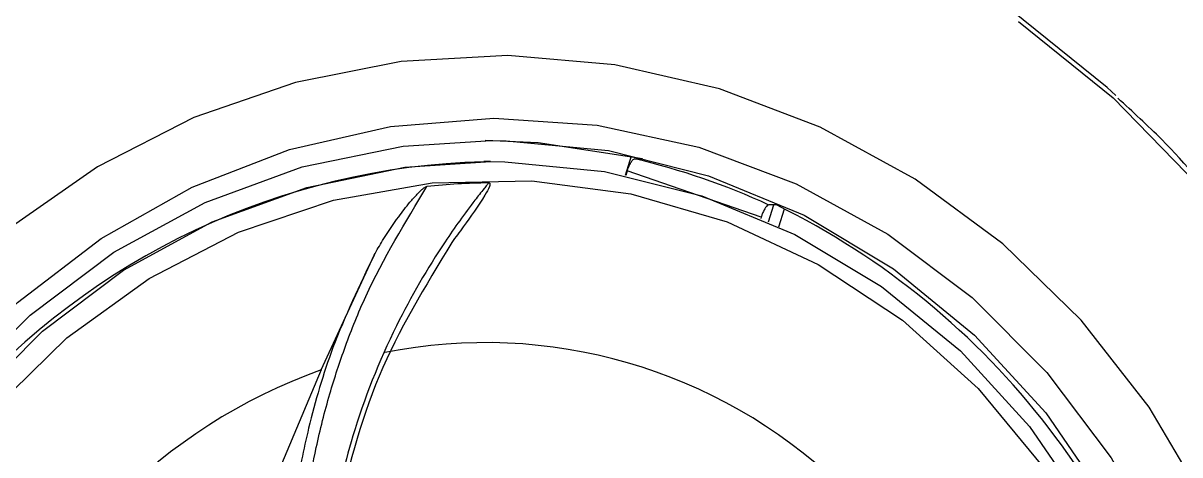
# Model space of a CAD drawing. Header units: inches. Extents: x 0 to 84, y -22 to 124.
# Drawn here: x 53.917 to 54.996, y 17.478 to 17.881 of the extents above; entities that cross this region are included whole.
import ezdxf

# ---------------------------------------------------------------- set-up
doc = ezdxf.new("R2010")
doc.units = ezdxf.units.IN
doc.header["$MEASUREMENT"] = 0
doc.layers.add('BDIM_CYAN', color=4, linetype='Continuous')

# ---------------------------------------------------------------- blocks, each defined once
blk = doc.blocks.new('2026 RELAY')
at = {"layer": 'BDIM_CYAN'}
for p, q in [((54.4842, 17.2568), (54.4786, 17.239)), ((54.4875, 17.2545), (54.4946, 17.2545)), ((54.353, 17.2518), (54.3467, 17.2518)), ((54.4804, 17.2432), (54.4791, 17.2389)), ((54.6053, 17.2001), (54.4804, 17.2432)), ((54.612, 17.1956), (54.6169, 17.2114)), ((54.6194, 17.2114), (54.6124, 17.2114)), ((54.6053, 17.2001), (54.6049, 17.1988)), ((54.6218, 17.1911), (54.627, 17.2078)), ((54.1951, 17.0574), (54.2444, 17.1645)), ((54.1951, 17.0574), (54.1469, 16.9426))]:
    blk.add_line(p, q, dxfattribs=at)
at = {"layer": 'BDIM_CYAN', "flags": 128}
for points in [[(54.9358, 17.3135), (54.9279, 17.3209), (54.8384, 17.3931)], [(54.845, 17.3825), (54.9333, 17.3112), (55.013, 17.2295), (55.0829, 17.1384), (55.142, 17.0393), (55.1895, 16.9336), (55.2248, 16.8227), (55.2473, 16.7083), (55.2567, 16.5918), (55.2529, 16.475), (55.236, 16.3595), (55.2062, 16.2469), (55.1638, 16.1388)], [(55.0195, 16.9337), (54.967, 17.0227), (54.9035, 17.1037), (54.8304, 17.175), (54.7489, 17.2355), (54.6603, 17.2841), (54.5664, 17.3199), (54.4688, 17.3422), (54.3692, 17.3507), (54.2695, 17.3452), (54.1713, 17.3258), (54.0764, 17.2929), (53.9866, 17.247), (53.9034, 17.1889)], [(53.736, 16.8815), (53.7838, 16.9694), (53.8429, 17.0495), (53.912, 17.1202), (53.9899, 17.1801), (54.0749, 17.2281), (54.1655, 17.2632), (54.2598, 17.2847), (54.3561, 17.2923), (54.4525, 17.2857), (54.547, 17.2652), (54.6379, 17.231), (54.7234, 17.184), (54.8018, 17.1249), (54.8716, 17.0549), (54.9315, 16.9755), (54.9802, 16.8881), (55.0168, 16.7944)], [(54.3554, 15.862), (54.34, 15.8621), (54.2445, 15.8713), (54.1512, 15.8947), (54.062, 15.9318), (53.9788, 15.9817), (53.9032, 16.0436), (53.8368, 16.1162), (53.7809, 16.1979), (53.7366, 16.2871), (53.7049, 16.382), (53.6865, 16.4806), (53.6816, 16.5811), (53.6904, 16.6812), (53.7127, 16.779), (53.748, 16.8725), (53.7957, 16.9597), (53.8547, 17.039), (53.9239, 17.1086), (54.0018, 17.1672), (54.0869, 17.2136), (54.1775, 17.2468), (54.2716, 17.2662), (54.3535, 17.2714)], [(54.4946, 17.2545), (54.3975, 17.2695), (54.3479, 17.2714)], [(54.3535, 17.2714), (54.3674, 17.2713), (54.4629, 17.2621), (54.5562, 17.2387), (54.6454, 17.2017), (54.7286, 17.1517), (54.8042, 17.0898), (54.8706, 17.0173), (54.9265, 16.9356), (54.9708, 16.8464), (55.0024, 16.7514), (55.0209, 16.6528), (55.0258, 16.5524), (55.017, 16.4522), (54.9947, 16.3544), (54.9594, 16.261)], [(54.0694, 15.9495), (53.9885, 15.9981), (53.9151, 16.0582), (53.8505, 16.1287), (53.7961, 16.2082), (53.7531, 16.2949), (53.7223, 16.3871), (53.7044, 16.483), (53.6996, 16.5807), (53.7082, 16.678), (53.7298, 16.7731), (53.7642, 16.8639), (53.8105, 16.9487), (53.8679, 17.0258), (53.9352, 17.0935), (54.0109, 17.1504), (54.0936, 17.1955), (54.1817, 17.2278), (54.2731, 17.2466), (54.3529, 17.2518)], [(54.3529, 17.2518), (54.3663, 17.2516), (54.4591, 17.2427), (54.5498, 17.2199), (54.6365, 17.1839), (54.7174, 17.1353), (54.7909, 17.0752), (54.8554, 17.0047), (54.9098, 16.9253), (54.9528, 16.8385), (54.9836, 16.7463), (55.0015, 16.6504), (55.0063, 16.5528), (54.9978, 16.4554), (54.9761, 16.3604), (54.9417, 16.2695), (54.8954, 16.1847), (54.838, 16.1077), (54.7708, 16.04), (54.695, 15.983), (54.6123, 15.9379), (54.5243, 15.9056), (54.4328, 15.8868), (54.353, 15.8817)], [(53.785, 16.8603), (53.8319, 16.9445), (53.89, 17.0207), (53.958, 17.0873), (54.0346, 17.1427), (54.1181, 17.1859), (54.2066, 17.2159), (54.2984, 17.232), (54.3914, 17.234), (54.4837, 17.2217), (54.5734, 17.1955), (54.6584, 17.1559), (54.737, 17.1037), (54.8076, 17.0401), (54.8685, 16.9663), (54.9186, 16.8841), (54.9567, 16.7951), (54.982, 16.7012), (54.9941, 16.6045), (54.9925, 16.507), (54.9775, 16.4107), (54.9492, 16.3178), (54.9083, 16.2301), (54.8557, 16.1497)]]:
    blk.add_lwpolyline(points, dxfattribs=at)
at = {"layer": 'BDIM_CYAN'}
for centre, radius, start, end in [((54.3388, 16.6209), 0.6507, 65.1458, 76.7951), ((54.3642, 16.5795), 0.6724, 91.4877, 186.3844), ((54.3576, 16.6263), 0.6057, 90.6014, 96.0558), ((54.302, 16.5651), 0.72, 318.6768, 63.8414), ((54.3481, 16.6057), 0.4772, 46.4028, 101.3302), ((54.3635, 16.5818), 0.5045, 109.4936, 162.3552)]:
    blk.add_arc(centre, radius, start, end, dxfattribs=at)
for points, knots in [([(55.2584, 16.5667), (55.2573, 16.6047), (55.2557, 16.6581), (55.245, 16.7365), (55.2322, 16.8033), (55.2108, 16.8815), (55.1817, 16.9619), (55.144, 17.0432), (55.0977, 17.1234), (55.0425, 17.2006), (54.9891, 17.264), (54.9516, 17.2983), (54.9377, 17.311)], [0, 0, 0, 0, 0.135476, 0.190838, 0.282732, 0.378396, 0.48124, 0.588842, 0.700238, 0.814676, 0.931639, 1, 1, 1, 1]), ([(54.4804, 17.2432), (54.4808, 17.2445), (54.4817, 17.247), (54.4834, 17.2504), (54.4851, 17.2529), (54.4865, 17.2543), (54.4872, 17.2544), (54.4875, 17.2545)], [0, 0, 0, 0, 0.216017, 0.432052, 0.647583, 0.862108, 1, 1, 1, 1]), ([(54.3513, 17.232), (54.3507, 17.2313), (54.3493, 17.2295), (54.3449, 17.2242), (54.3315, 17.207), (54.3021, 17.1661), (54.2602, 17.0939), (54.2236, 17.0015), (54.2098, 16.9386), (54.2035, 16.9101)], [0, 0, 0, 0, 0.007325, 0.019566, 0.058651, 0.192116, 0.441769, 0.746986, 1, 1, 1, 1]), ([(54.3513, 17.232), (54.3514, 17.232), (54.3516, 17.232), (54.3519, 17.2318), (54.3522, 17.2316), (54.3523, 17.2312), (54.3524, 17.2301), (54.3512, 17.2264), (54.3432, 17.2128), (54.331, 17.1957), (54.3204, 17.1812), (54.3168, 17.1763)], [0, 0, 0, 0, 0.005501, 0.011055, 0.016084, 0.02158, 0.030977, 0.060324, 0.195274, 0.730604, 1, 1, 1, 1]), ([(54.1765, 16.8969), (54.1783, 16.9119), (54.1818, 16.9409), (54.1905, 16.9873), (54.2021, 17.0334), (54.2176, 17.0807), (54.2445, 17.1477), (54.2734, 17.1952), (54.2937, 17.2286)], [0, 0, 0, 0, 0.134858, 0.259599, 0.404069, 0.533562, 0.672142, 1, 1, 1, 1]), ([(54.2444, 17.1645), (54.247, 17.1691), (54.2541, 17.1814), (54.2653, 17.1979), (54.2763, 17.2123), (54.2836, 17.2206), (54.2883, 17.2252), (54.2911, 17.2275), (54.2928, 17.2285), (54.2935, 17.2286), (54.2937, 17.2286)], [0, 0, 0, 0, 0.191793, 0.51957, 0.729701, 0.856735, 0.930021, 0.970711, 0.992633, 1, 1, 1, 1]), ([(54.6124, 17.2114), (54.6119, 17.2113), (54.611, 17.211), (54.6094, 17.2091), (54.6077, 17.2063), (54.6063, 17.2031), (54.6056, 17.201), (54.6053, 17.2001)], [0, 0, 0, 0, 0.213397, 0.426778, 0.640614, 0.855428, 1, 1, 1, 1]), ([(54.3168, 17.1763), (54.292, 17.1354), (54.2418, 17.0528), (54.2196, 16.9622), (54.2084, 16.9164)], [0, 0, 0, 0, 0.495173, 1, 1, 1, 1]), ([(54.2444, 17.1645), (54.2308, 17.1361), (54.2057, 17.0839), (54.1837, 17.0083), (54.1706, 16.9439), (54.1662, 16.9061), (54.164, 16.8875)], [0, 0, 0, 0, 0.3185328, 0.5847985, 0.7954693, 1, 1, 1, 1])]:
    blk.add_open_spline(points, degree=3, knots=knots, dxfattribs=at)

msp = doc.modelspace()

# ---------------------------------------------------------------- block references
msp.add_blockref('2026 RELAY', (0, 0.5))

doc.saveas('drawing.dxf')
